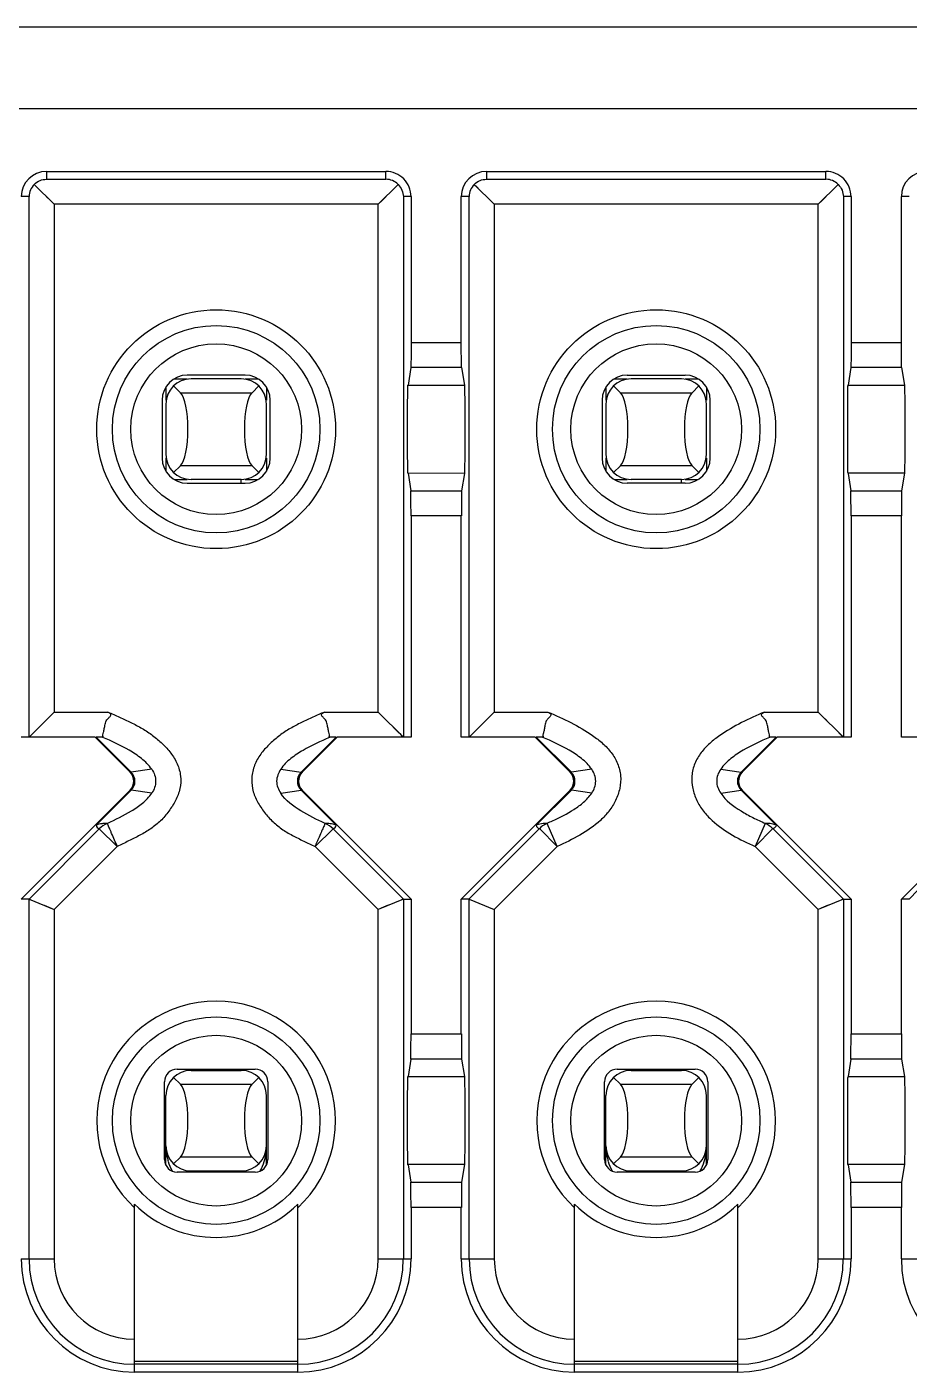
# Model space of a CAD drawing. Header units: millimetres. Extents: x 2890 to 3977, y 86 to 903.
# Drawn here: x 3040.2 to 3047.21, y 720.89 to 731.59 of the extents above; entities that cross this region are included whole.
import ezdxf

# ---------------------------------------------------------------- set-up
doc = ezdxf.new("R2010")
doc.units = ezdxf.units.MM
doc.layers.add('00_COMPONENTS', color=7, linetype='Continuous')

msp = doc.modelspace()

# ---------------------------------------------------------------- linework, layer by layer
at = {"color": 7, "linetype": 'Continuous'}
for p, q in [((3015.252, 730.936), (3057.652, 730.936)), ((3040.352, 730.436), (3040.352, 730.374)), ((3040.352, 730.436), (3043.052, 730.436)), ((3043.052, 730.374), (3043.052, 730.436)), ((3043.852, 730.436), (3043.852, 730.374)), ((3043.852, 730.436), (3046.552, 730.436)), ((3046.552, 730.374), (3046.552, 730.436)), ((3040.255, 730.333), (3040.414, 730.175)), ((3040.352, 730.374), (3043.052, 730.374)), ((3043.149, 730.333), (3042.991, 730.175)), ((3043.755, 730.333), (3043.914, 730.175)), ((3043.852, 730.374), (3046.552, 730.374)), ((3046.649, 730.333), (3046.491, 730.175)), ((3040.214, 730.236), (3040.152, 730.236)), ((3040.214, 725.936), (3040.214, 730.236)), ((3040.414, 730.175), (3040.414, 726.136)), ((3042.991, 730.175), (3040.414, 730.175)), ((3042.991, 726.136), (3042.991, 730.175)), ((3043.191, 730.236), (3043.191, 725.936)), ((3043.252, 730.236), (3043.191, 730.236)), ((3043.252, 730.236), (3043.252, 729.076)), ((3043.652, 729.076), (3043.652, 730.236)), ((3043.714, 730.236), (3043.652, 730.236)), ((3043.714, 725.936), (3043.714, 730.236)), ((3043.914, 730.175), (3043.914, 726.136)), ((3046.491, 730.175), (3043.914, 730.175)), ((3046.491, 726.136), (3046.491, 730.175)), ((3046.691, 730.236), (3046.691, 725.936)), ((3046.752, 730.236), (3046.691, 730.236)), ((3046.752, 730.236), (3046.752, 729.076)), ((3047.152, 729.076), (3047.152, 730.236)), ((3047.214, 730.236), (3047.152, 730.236)), ((3043.252, 729.076), (3043.652, 729.076)), ((3046.752, 729.076), (3047.152, 729.076)), ((3041.367, 728.786), (3041.472, 728.786)), ((3041.932, 728.816), (3041.472, 728.816)), ((3041.902, 728.786), (3041.502, 728.786)), ((3041.932, 728.786), (3042.037, 728.786)), ((3043.25, 728.876), (3043.228, 728.737)), ((3043.654, 728.876), (3043.25, 728.876)), ((3043.654, 728.876), (3043.676, 728.736)), ((3044.867, 728.786), (3044.972, 728.786)), ((3044.972, 728.816), (3045.432, 728.816)), ((3045.402, 728.786), (3045.002, 728.786)), ((3045.432, 728.786), (3045.537, 728.786)), ((3046.75, 728.876), (3046.728, 728.736)), ((3047.154, 728.876), (3046.75, 728.876)), ((3047.154, 728.876), (3047.176, 728.737)), ((3041.302, 728.721), (3041.302, 728.616)), ((3041.417, 728.676), (3041.363, 728.73)), ((3041.417, 728.676), (3041.987, 728.676)), ((3042.041, 728.73), (3041.987, 728.676)), ((3042.102, 728.721), (3042.102, 728.616)), ((3043.228, 728.737), (3043.676, 728.736)), ((3044.802, 728.721), (3044.802, 728.616)), ((3044.917, 728.676), (3044.863, 728.73)), ((3044.917, 728.676), (3045.487, 728.676)), ((3045.541, 728.73), (3045.487, 728.676)), ((3045.602, 728.721), (3045.602, 728.616)), ((3046.728, 728.737), (3047.176, 728.737)), ((3041.272, 728.616), (3041.272, 728.156)), ((3041.302, 728.586), (3041.302, 728.186)), ((3042.102, 728.186), (3042.102, 728.586)), ((3042.132, 728.156), (3042.132, 728.616)), ((3044.772, 728.616), (3044.772, 728.156)), ((3044.802, 728.586), (3044.802, 728.186)), ((3045.602, 728.186), (3045.602, 728.586)), ((3045.632, 728.156), (3045.632, 728.616)), ((3041.302, 728.156), (3041.302, 728.051)), ((3042.102, 728.156), (3042.102, 728.051)), ((3044.802, 728.156), (3044.802, 728.051)), ((3045.602, 728.156), (3045.602, 728.051)), ((3041.363, 728.042), (3041.417, 728.096)), ((3041.987, 728.096), (3041.417, 728.096)), ((3041.987, 728.096), (3042.041, 728.042)), ((3043.228, 728.036), (3043.25, 727.896)), ((3043.676, 728.035), (3043.228, 728.036)), ((3043.676, 728.035), (3043.654, 727.896)), ((3044.863, 728.042), (3044.917, 728.096)), ((3045.487, 728.096), (3044.917, 728.096)), ((3045.487, 728.096), (3045.541, 728.042)), ((3047.176, 728.036), (3046.728, 728.036)), ((3046.728, 728.035), (3046.75, 727.896)), ((3047.176, 728.036), (3047.154, 727.896)), ((3041.367, 727.986), (3041.472, 727.986)), ((3041.472, 727.956), (3041.932, 727.956)), ((3041.902, 727.986), (3041.502, 727.986)), ((3041.902, 727.956), (3041.902, 727.982)), ((3041.932, 727.986), (3042.037, 727.986)), ((3044.867, 727.986), (3044.972, 727.986)), ((3045.432, 727.956), (3044.972, 727.956)), ((3045.402, 727.986), (3045.002, 727.986)), ((3045.402, 727.956), (3045.402, 727.982)), ((3045.432, 727.986), (3045.537, 727.986)), ((3043.25, 727.896), (3043.654, 727.896)), ((3046.75, 727.896), (3047.154, 727.896)), ((3043.252, 727.696), (3043.252, 725.936)), ((3043.652, 727.696), (3043.252, 727.696)), ((3043.652, 725.936), (3043.652, 727.696)), ((3046.752, 727.696), (3046.752, 725.936)), ((3047.152, 727.696), (3046.752, 727.696)), ((3047.152, 725.936), (3047.152, 727.696)), ((3040.214, 725.936), (3040.414, 726.136)), ((3040.414, 726.136), (3040.841, 726.136)), ((3042.563, 726.136), (3042.991, 726.136)), ((3043.191, 725.936), (3042.991, 726.136)), ((3043.714, 725.936), (3043.914, 726.136)), ((3043.914, 726.136), (3044.341, 726.136)), ((3046.063, 726.136), (3046.491, 726.136)), ((3046.491, 726.136), (3046.691, 725.936)), ((3040.739, 725.936), (3040.152, 725.936)), ((3040.214, 725.936), (3040.216, 725.938)), ((3040.739, 725.936), (3041.018, 725.657)), ((3041.027, 725.657), (3040.747, 725.936)), ((3040.8, 725.936), (3040.747, 725.936)), ((3042.377, 725.657), (3042.657, 725.936)), ((3042.386, 725.657), (3042.665, 725.936)), ((3042.657, 725.936), (3042.604, 725.936)), ((3043.252, 725.936), (3042.665, 725.936)), ((3043.191, 725.936), (3043.188, 725.938)), ((3044.239, 725.936), (3043.652, 725.936)), ((3043.714, 725.936), (3043.716, 725.938)), ((3044.239, 725.936), (3044.518, 725.657)), ((3044.527, 725.657), (3044.247, 725.936)), ((3044.3, 725.936), (3044.247, 725.936)), ((3045.877, 725.657), (3046.157, 725.936)), ((3045.886, 725.657), (3046.165, 725.936)), ((3046.157, 725.936), (3046.104, 725.936)), ((3046.752, 725.936), (3046.165, 725.936)), ((3047.739, 725.936), (3047.152, 725.936)), ((3041.189, 725.681), (3041.027, 725.657)), ((3042.215, 725.681), (3042.377, 725.657)), ((3044.689, 725.681), (3044.527, 725.657)), ((3045.715, 725.681), (3045.877, 725.657)), ((3042.377, 725.657), (3042.386, 725.657)), ((3044.518, 725.657), (3044.527, 725.657)), ((3045.877, 725.657), (3045.886, 725.657)), ((3041.018, 725.515), (3040.152, 724.649)), ((3040.747, 725.236), (3041.027, 725.515)), ((3041.189, 725.491), (3041.027, 725.515)), ((3042.215, 725.491), (3042.377, 725.515)), ((3042.657, 725.236), (3042.377, 725.515)), ((3042.386, 725.515), (3042.377, 725.515)), ((3043.252, 724.649), (3042.386, 725.515)), ((3044.518, 725.515), (3043.652, 724.649)), ((3044.247, 725.236), (3044.527, 725.515)), ((3044.527, 725.515), (3044.518, 725.515)), ((3044.689, 725.491), (3044.527, 725.515)), ((3045.715, 725.491), (3045.877, 725.515)), ((3046.157, 725.236), (3045.877, 725.515)), ((3045.886, 725.515), (3045.877, 725.515)), ((3046.752, 724.649), (3045.886, 725.515)), ((3048.018, 725.515), (3047.152, 724.649)), ((3042.599, 725.249), (3042.568, 725.251)), ((3044.334, 725.251), (3044.327, 725.247)), ((3044.415, 725.067), (3044.334, 725.251)), ((3046.07, 725.251), (3045.99, 725.067)), ((3046.097, 725.25), (3046.07, 725.25)), ((3040.772, 725.208), (3040.214, 724.649)), ((3040.761, 725.241), (3040.747, 725.236)), ((3040.76, 725.24), (3040.747, 725.236)), ((3040.914, 725.066), (3040.772, 725.208)), ((3042.632, 725.208), (3042.49, 725.066)), ((3043.191, 724.649), (3042.632, 725.208)), ((3043.713, 724.649), (3044.273, 725.209)), ((3044.262, 725.241), (3044.247, 725.236)), ((3044.262, 725.241), (3044.262, 725.241)), ((3044.415, 725.067), (3044.273, 725.209)), ((3046.131, 725.209), (3045.99, 725.067)), ((3046.691, 724.649), (3046.131, 725.209)), ((3040.414, 724.566), (3040.915, 725.067)), ((3042.489, 725.067), (3042.991, 724.566)), ((3043.914, 724.566), (3044.415, 725.067)), ((3045.99, 725.067), (3046.491, 724.566)), ((3047.214, 724.649), (3047.283, 724.719)), ((3040.214, 724.649), (3040.152, 724.649)), ((3040.214, 721.786), (3040.214, 724.649)), ((3040.214, 724.649), (3040.414, 724.566)), ((3043.191, 724.649), (3042.991, 724.566)), ((3043.191, 724.649), (3043.191, 721.786)), ((3043.191, 724.649), (3043.252, 724.649)), ((3043.252, 724.649), (3043.252, 723.576)), ((3043.652, 723.576), (3043.652, 724.649)), ((3043.713, 724.649), (3043.652, 724.649)), ((3043.714, 721.786), (3043.714, 724.649)), ((3043.714, 724.649), (3043.914, 724.566)), ((3046.691, 724.649), (3046.491, 724.566)), ((3046.691, 724.649), (3046.691, 721.786)), ((3046.691, 724.649), (3046.752, 724.649)), ((3046.752, 724.649), (3046.752, 723.576)), ((3047.152, 723.576), (3047.152, 724.649)), ((3047.214, 724.649), (3047.152, 724.649)), ((3040.414, 724.566), (3040.414, 721.786)), ((3042.991, 721.786), (3042.991, 724.566)), ((3043.914, 724.566), (3043.914, 721.786)), ((3046.491, 721.786), (3046.491, 724.566)), ((3043.252, 723.576), (3043.652, 723.576)), ((3046.752, 723.576), (3047.152, 723.576)), ((3043.25, 723.376), (3043.228, 723.236)), ((3043.654, 723.376), (3043.25, 723.376)), ((3043.654, 723.376), (3043.676, 723.237)), ((3046.75, 723.376), (3046.728, 723.236)), ((3047.154, 723.376), (3046.75, 723.376)), ((3047.154, 723.376), (3047.176, 723.237)), ((3041.417, 723.176), (3041.363, 723.23)), ((3041.392, 723.296), (3042.012, 723.296)), ((3041.502, 723.286), (3041.902, 723.286)), ((3042.041, 723.23), (3041.987, 723.176)), ((3043.228, 723.237), (3043.676, 723.237)), ((3044.917, 723.176), (3044.863, 723.23)), ((3044.892, 723.296), (3045.512, 723.296)), ((3045.002, 723.286), (3045.402, 723.286)), ((3045.541, 723.23), (3045.487, 723.176)), ((3046.728, 723.237), (3047.176, 723.237)), ((3041.292, 722.576), (3041.292, 723.196)), ((3041.417, 723.176), (3041.987, 723.176)), ((3042.112, 723.196), (3042.112, 722.576)), ((3044.792, 722.576), (3044.792, 723.196)), ((3044.917, 723.176), (3045.487, 723.176)), ((3045.612, 723.196), (3045.612, 722.576)), ((3041.302, 722.533), (3041.302, 723.086)), ((3042.102, 722.533), (3042.102, 723.086)), ((3044.802, 722.533), (3044.802, 723.086)), ((3045.602, 722.533), (3045.602, 723.086)), ((3041.363, 722.542), (3041.417, 722.596)), ((3041.987, 722.596), (3041.417, 722.596)), ((3041.987, 722.596), (3042.041, 722.542)), ((3044.863, 722.542), (3044.917, 722.596)), ((3045.487, 722.596), (3044.917, 722.596)), ((3045.487, 722.596), (3045.541, 722.542)), ((3042.012, 722.476), (3041.392, 722.476)), ((3041.502, 722.486), (3041.502, 722.476)), ((3041.502, 722.486), (3041.902, 722.486)), ((3041.902, 722.476), (3041.902, 722.486)), ((3043.676, 722.536), (3043.228, 722.536)), ((3043.228, 722.535), (3043.25, 722.396)), ((3043.676, 722.536), (3043.654, 722.396)), ((3045.512, 722.476), (3044.892, 722.476)), ((3045.002, 722.486), (3045.002, 722.476)), ((3045.002, 722.486), (3045.402, 722.486)), ((3045.402, 722.476), (3045.402, 722.486)), ((3047.176, 722.536), (3046.728, 722.536)), ((3046.728, 722.535), (3046.75, 722.396)), ((3047.176, 722.536), (3047.154, 722.396)), ((3043.25, 722.396), (3043.654, 722.396)), ((3046.75, 722.396), (3047.154, 722.396)), ((3041.052, 720.886), (3041.052, 722.223)), ((3042.352, 720.886), (3042.352, 722.223)), ((3043.252, 722.196), (3043.252, 721.786)), ((3043.652, 722.196), (3043.252, 722.196)), ((3043.652, 721.786), (3043.652, 722.196)), ((3044.552, 720.886), (3044.552, 722.223)), ((3045.852, 720.886), (3045.852, 722.223)), ((3046.752, 722.196), (3046.752, 721.786)), ((3047.152, 722.196), (3046.752, 722.196)), ((3047.152, 721.786), (3047.152, 722.196)), ((3040.152, 721.786), (3040.414, 721.786)), ((3042.991, 721.786), (3043.252, 721.786)), ((3043.652, 721.786), (3043.914, 721.786)), ((3046.491, 721.786), (3046.752, 721.786)), ((3047.152, 721.786), (3047.414, 721.786)), ((3041.052, 720.974), (3042.352, 720.974)), ((3044.552, 720.974), (3045.852, 720.974)), ((3042.352, 720.948), (3041.052, 720.948)), ((3042.352, 720.886), (3041.052, 720.886)), ((3045.852, 720.948), (3044.552, 720.948)), ((3045.852, 720.886), (3044.552, 720.886))]:
    msp.add_line(p, q, dxfattribs=at)
for points in [[(3040.255, 730.333), (3040.274, 730.314), (3040.297, 730.291)], [(3043.149, 730.333), (3043.13, 730.314), (3043.107, 730.291)], [(3043.755, 730.333), (3043.774, 730.314), (3043.797, 730.291)], [(3046.649, 730.333), (3046.63, 730.314), (3046.607, 730.291)], [(3040.351, 730.237), (3040.382, 730.207), (3040.414, 730.175)], [(3043.053, 730.237), (3043.023, 730.206), (3042.991, 730.175)], [(3043.851, 730.237), (3043.882, 730.207), (3043.914, 730.175)], [(3046.553, 730.237), (3046.523, 730.206), (3046.491, 730.175)], [(3040.346, 726.069), (3040.378, 726.101), (3040.414, 726.136)], [(3043.058, 726.069), (3043.026, 726.1), (3042.991, 726.136)], [(3043.846, 726.069), (3043.878, 726.101), (3043.914, 726.136)], [(3046.491, 726.136), (3046.526, 726.101), (3046.558, 726.069)], [(3043.188, 725.938), (3043.17, 725.957), (3043.153, 725.973), (3043.134, 725.993), (3043.111, 726.015)], [(3040.216, 725.938), (3040.235, 725.957), (3040.251, 725.973)], [(3043.716, 725.938), (3043.735, 725.957), (3043.751, 725.973)], [(3046.654, 725.972), (3046.67, 725.956), (3046.682, 725.945), (3046.689, 725.938), (3046.691, 725.936)], [(3042.599, 725.249), (3042.584, 725.25), (3042.568, 725.251)], [(3046.097, 725.25), (3046.083, 725.25), (3046.07, 725.25)], [(3040.214, 724.649), (3040.218, 724.648), (3040.229, 724.643)], [(3043.191, 724.649), (3043.186, 724.648), (3043.175, 724.643)], [(3046.691, 724.649), (3046.686, 724.648), (3046.675, 724.643)], [(3040.334, 724.599), (3040.372, 724.584), (3040.414, 724.566)], [(3043.07, 724.599), (3043.032, 724.583), (3042.991, 724.566)], [(3046.57, 724.599), (3046.532, 724.583), (3046.491, 724.566)]]:
    msp.add_lwpolyline(points, dxfattribs=at)
for centre, radius in [((3041.702, 728.386), 0.95), ((3045.202, 728.386), 0.95), ((3041.702, 728.386), 0.825), ((3045.202, 728.386), 0.825), ((3041.702, 728.386), 0.679), ((3045.202, 728.386), 0.679), ((3041.702, 722.886), 0.825), ((3045.202, 722.886), 0.825), ((3041.702, 722.886), 0.679), ((3045.202, 722.886), 0.679)]:
    msp.add_circle(centre, radius, dxfattribs=at)
for centre, radius, start, end in [((3040.352, 730.236), 0.2, 90.0009, 180.0009), ((3043.052, 730.236), 0.2, 0.0009, 90.0009), ((3043.852, 730.236), 0.2, 90.0009, 180.0009), ((3046.552, 730.236), 0.2, 0.0009, 90.0009), ((3047.352, 730.236), 0.2, 90.0009, 180.0009), ((3040.352, 730.235), 0.138, 134.5333, 179.4175), ((3043.051, 730.236), 0.138, 44.5332, 89.4173), ((3043.852, 730.235), 0.138, 134.5333, 179.4175), ((3046.551, 730.236), 0.138, 44.5332, 89.4173), ((3041.472, 728.616), 0.2, 90, 180), ((3041.502, 728.586), 0.2, 90, 180), ((3041.902, 728.586), 0.2, 0, 90), ((3041.932, 728.616), 0.2, 0, 90), ((3044.972, 728.616), 0.2, 90, 180), ((3045.002, 728.586), 0.2, 90, 180), ((3045.402, 728.586), 0.2, 0, 90), ((3045.432, 728.616), 0.2, 0, 90), ((3041.472, 728.156), 0.2, 180, 270), ((3041.502, 728.186), 0.2, 180, 270), ((3041.902, 728.186), 0.2, 270, 0), ((3041.932, 728.156), 0.2, 270, 0), ((3044.972, 728.156), 0.2, 180, 270), ((3045.002, 728.186), 0.2, 180, 270), ((3045.402, 728.186), 0.2, 270, 0), ((3045.432, 728.156), 0.2, 270, 0), ((3040.956, 725.586), 0.0999, 314.9667, 45.0333), ((3042.448, 725.586), 0.1, 135.0019, 224.9985), ((3042.457, 725.586), 0.1, 179.997, 225.0046), ((3044.456, 725.586), 0.0999, 314.9664, 45.0333), ((3045.948, 725.586), 0.1, 135.0019, 224.9985), ((3045.957, 725.586), 0.1, 179.997, 225.0046), ((3044.414, 725.069), 0.198, 115.9121, 135.2504), ((3042.836, 728.625), 3.691, 293.9505, 294.6989), ((3045.98, 725.051), 0.218, 46.2906, 65.7645), ((3047.693, 722.838), 5.662, 156.1188, 156.2373), ((3041.702, 722.886), 0.95, 313.1736, 226.8265), ((3045.202, 722.886), 0.95, 313.1736, 226.8264), ((3041.392, 723.196), 0.1, 90, 180), ((3041.502, 723.086), 0.2, 90, 180), ((3041.902, 723.086), 0.2, 0, 90), ((3042.012, 723.196), 0.1, 0, 90), ((3044.892, 723.196), 0.1, 90, 180), ((3045.002, 723.086), 0.2, 90, 180), ((3045.402, 723.086), 0.2, 0, 90), ((3045.512, 723.196), 0.1, 0, 90), ((3041.502, 722.686), 0.2, 180, 270), ((3041.902, 722.686), 0.2, 270, 0), ((3045.002, 722.686), 0.2, 180, 270), ((3045.402, 722.686), 0.2, 270, 0), ((3041.392, 722.576), 0.1, 180, 270), ((3041.738, 722.686), 0.436, 183.0447, 186.6288), ((3041.751, 722.688), 0.449, 186.6439, 192.0251), ((3041.746, 722.687), 0.443, 191.9848, 196.2987), ((3042.012, 722.576), 0.1, 270, 0), ((3041.659, 722.686), 0.443, 343.6801, 348.0096), ((3041.654, 722.688), 0.449, 347.9689, 353.3565), ((3041.666, 722.686), 0.436, 353.3714, 356.956), ((3044.892, 722.576), 0.1, 180, 270), ((3045.238, 722.686), 0.436, 183.0447, 186.6288), ((3045.251, 722.688), 0.449, 186.6439, 192.0251), ((3045.246, 722.687), 0.443, 191.9848, 196.2987), ((3045.512, 722.576), 0.1, 270, 0), ((3045.159, 722.686), 0.443, 343.6801, 348.0096), ((3045.154, 722.688), 0.449, 347.9689, 353.3565), ((3045.166, 722.686), 0.436, 353.3714, 356.956), ((3041.702, 722.886), 0.929, 225.573, 314.427), ((3045.202, 722.886), 0.929, 225.573, 314.427), ((3041.052, 721.786), 0.9, 180, 270), ((3041.052, 721.786), 0.838, 180, 270), ((3041.052, 721.786), 0.638, 180, 270), ((3042.352, 721.786), 0.9, 270, 0), ((3042.352, 721.786), 0.838, 270, 0), ((3042.352, 721.786), 0.638, 270, 0), ((3044.552, 721.786), 0.9, 180, 270), ((3044.552, 721.786), 0.838, 180, 270), ((3044.552, 721.786), 0.638, 180, 270), ((3045.852, 721.786), 0.9, 270, 0), ((3045.852, 721.786), 0.838, 270, 0), ((3045.852, 721.786), 0.638, 270, 0), ((3048.052, 721.786), 0.9, 180, 270)]:
    msp.add_arc(centre, radius, start, end, dxfattribs=at)
for centre, major_axis, ratio, start_param, end_param in [((3041.397, 728.386), (0, 0.3), 0.267949, -2.879793, -0.261799), ((3042.007, 728.386), (0, 0.3), 0.267949, 0.261799, 2.879793), ((3044.897, 728.386), (0, 0.3), 0.267949, -2.879793, -0.261799), ((3045.507, 728.386), (0, 0.3), 0.267949, 0.261799, 2.879793), ((3043.25, 727.696), (0, 0.2), 0.008727, -1.570796, -0.053343), ((3043.654, 727.696), (0, 0.2), 0.008727, 0.053343, 1.570796), ((3046.75, 727.696), (0, 0.2), 0.008727, -1.570796, -0.053344), ((3047.154, 727.696), (0, 0.2), 0.008727, 0.053344, 1.570796), ((3040.947, 725.586), (-0.1, 0), 0.999962, 8.639416, 10.210139), ((3042.457, 725.586), (0.1, 0), 0.999962, 2.356231, 3.141593), ((3044.447, 725.586), (-0.1, 0), 0.999962, 8.63938, 10.210139), ((3045.957, 725.586), (0.1, 0), 0.999962, 2.356231, 3.141593), ((3043.25, 723.576), (0, 0.2), 0.008727, -3.08825, -1.570796), ((3043.654, 723.576), (0, 0.2), 0.008727, -4.712389, -3.194935), ((3046.75, 723.576), (0, 0.2), 0.008727, -3.08825, -1.570796), ((3047.154, 723.576), (0, 0.2), 0.008727, -4.712389, -3.194935), ((3041.397, 722.886), (0, 0.3), 0.267949, 3.403392, 6.021386), ((3042.007, 722.886), (0, 0.3), 0.267949, 0.261799, 2.879793), ((3044.897, 722.886), (0, 0.3), 0.267949, 3.403392, 6.021386), ((3045.507, 722.886), (0, 0.3), 0.267949, 0.261799, 2.879793), ((3043.25, 722.196), (0, 0.2), 0.008727, -1.570796, -0.053344), ((3043.654, 722.196), (0, 0.2), 0.008727, 0.053344, 1.570796), ((3046.75, 722.196), (0, 0.2), 0.008727, -1.570796, -0.053344), ((3047.154, 722.196), (0, 0.2), 0.008727, 0.053344, 1.570796)]:
    msp.add_ellipse(centre, major_axis=major_axis, ratio=ratio, start_param=start_param, end_param=end_param, dxfattribs=at)
for points, knots in [([(3040.255, 730.333), (3040.268, 730.346), (3040.299, 730.367), (3040.335, 730.374), (3040.352, 730.374)], [0, 0, 0, 0, 0.51628, 1, 1, 1, 1]), ([(3043.149, 730.333), (3043.162, 730.32), (3043.183, 730.29), (3043.19, 730.253), (3043.191, 730.236)], [0, 0, 0, 0, 0.51628, 1, 1, 1, 1]), ([(3043.755, 730.333), (3043.768, 730.346), (3043.799, 730.367), (3043.835, 730.374), (3043.852, 730.374)], [0, 0, 0, 0, 0.51628, 1, 1, 1, 1]), ([(3046.649, 730.333), (3046.662, 730.32), (3046.683, 730.29), (3046.69, 730.253), (3046.691, 730.236)], [0, 0, 0, 0, 0.51628, 1, 1, 1, 1]), ([(3043.252, 729.076), (3043.252, 729.051), (3043.252, 729.005), (3043.252, 728.945), (3043.251, 728.903), (3043.251, 728.882), (3043.25, 728.876)], [0, 0, 0, 0, 0.370849, 0.688911, 0.909048, 1, 1, 1, 1]), ([(3043.654, 728.876), (3043.653, 728.882), (3043.654, 728.903), (3043.652, 728.945), (3043.652, 729.005), (3043.652, 729.051), (3043.652, 729.076)], [0, 0, 0, 0, 0.090952, 0.311089, 0.629151, 1, 1, 1, 1]), ([(3046.752, 729.076), (3046.752, 729.051), (3046.752, 729.005), (3046.752, 728.945), (3046.751, 728.903), (3046.751, 728.882), (3046.75, 728.876)], [0, 0, 0, 0, 0.370849, 0.688911, 0.909048, 1, 1, 1, 1]), ([(3047.154, 728.876), (3047.153, 728.882), (3047.154, 728.903), (3047.152, 728.945), (3047.152, 729.005), (3047.152, 729.051), (3047.152, 729.076)], [0, 0, 0, 0, 0.090952, 0.311089, 0.629151, 1, 1, 1, 1]), ([(3043.225, 728.387), (3043.225, 728.409), (3043.225, 728.454), (3043.225, 728.518), (3043.225, 728.578), (3043.225, 728.63), (3043.226, 728.669), (3043.226, 728.694), (3043.226, 728.709), (3043.227, 728.72), (3043.227, 728.729), (3043.228, 728.733), (3043.227, 728.737), (3043.228, 728.737)], [0, 0, 0, 0, 0.194261, 0.381494, 0.553953, 0.705283, 0.829858, 0.880531, 0.922799, 0.956203, 0.980346, 0.995002, 1, 1, 1, 1]), ([(3043.676, 728.737), (3043.677, 728.736), (3043.676, 728.733), (3043.677, 728.729), (3043.677, 728.72), (3043.678, 728.709), (3043.678, 728.694), (3043.678, 728.669), (3043.679, 728.63), (3043.679, 728.578), (3043.679, 728.518), (3043.679, 728.453), (3043.68, 728.385), (3043.679, 728.318), (3043.679, 728.253), (3043.679, 728.193), (3043.679, 728.141), (3043.678, 728.103), (3043.678, 728.078), (3043.678, 728.063), (3043.677, 728.052), (3043.677, 728.043), (3043.676, 728.039), (3043.677, 728.035), (3043.676, 728.036)], [0, 0, 0, 0, 0.002567, 0.009794, 0.021701, 0.038286, 0.059428, 0.084851, 0.147403, 0.223413, 0.310007, 0.40389, 0.501455, 0.59894, 0.692593, 0.778848, 0.854367, 0.916162, 0.941183, 0.962025, 0.9785, 0.990429, 0.997646, 1, 1, 1, 1]), ([(3046.725, 728.386), (3046.725, 728.408), (3046.725, 728.453), (3046.725, 728.518), (3046.725, 728.578), (3046.725, 728.631), (3046.726, 728.669), (3046.726, 728.694), (3046.726, 728.709), (3046.727, 728.72), (3046.727, 728.729), (3046.728, 728.733), (3046.727, 728.737), (3046.728, 728.736)], [0, 0, 0, 0, 0.195185, 0.383184, 0.55616, 0.707684, 0.831817, 0.881994, 0.923745, 0.956769, 0.980737, 0.995265, 1, 1, 1, 1]), ([(3047.176, 728.736), (3047.177, 728.737), (3047.176, 728.733), (3047.177, 728.729), (3047.177, 728.72), (3047.178, 728.709), (3047.178, 728.694), (3047.178, 728.669), (3047.179, 728.631), (3047.179, 728.579), (3047.179, 728.519), (3047.179, 728.454), (3047.18, 728.387), (3047.179, 728.319), (3047.179, 728.254), (3047.179, 728.195), (3047.179, 728.142), (3047.178, 728.104), (3047.178, 728.078), (3047.178, 728.063), (3047.177, 728.052), (3047.177, 728.043), (3047.176, 728.039), (3047.177, 728.036), (3047.176, 728.035)], [0, 0, 0, 0, 0.00237, 0.0096, 0.02154, 0.038023, 0.058872, 0.083897, 0.145692, 0.221195, 0.307428, 0.401059, 0.498529, 0.596082, 0.689959, 0.776549, 0.852559, 0.915111, 0.940536, 0.961682, 0.978276, 0.990189, 0.997423, 1, 1, 1, 1]), ([(3043.228, 728.036), (3043.227, 728.036), (3043.228, 728.039), (3043.227, 728.043), (3043.227, 728.052), (3043.226, 728.063), (3043.226, 728.078), (3043.226, 728.103), (3043.225, 728.141), (3043.225, 728.194), (3043.225, 728.254), (3043.225, 728.319), (3043.225, 728.364), (3043.225, 728.387)], [0, 0, 0, 0, 0.00483, 0.019041, 0.042577, 0.075327, 0.116994, 0.167184, 0.291358, 0.442964, 0.61616, 0.804471, 1, 1, 1, 1]), ([(3046.728, 728.035), (3046.727, 728.035), (3046.728, 728.039), (3046.727, 728.043), (3046.727, 728.052), (3046.726, 728.063), (3046.726, 728.078), (3046.726, 728.104), (3046.725, 728.142), (3046.725, 728.194), (3046.725, 728.254), (3046.725, 728.318), (3046.725, 728.363), (3046.725, 728.386)], [0, 0, 0, 0, 0.005025, 0.019703, 0.043863, 0.077278, 0.119553, 0.170231, 0.294805, 0.446123, 0.618562, 0.805769, 1, 1, 1, 1]), ([(3040.8, 725.936), (3040.801, 725.936), (3040.802, 725.936), (3040.802, 725.937), (3040.802, 725.939), (3040.802, 725.942), (3040.801, 725.947), (3040.801, 725.959), (3040.807, 725.978), (3040.813, 726.006), (3040.817, 726.034), (3040.823, 726.058), (3040.833, 726.076), (3040.845, 726.088), (3040.855, 726.098), (3040.863, 726.106), (3040.866, 726.117), (3040.859, 726.126), (3040.85, 726.131), (3040.844, 726.135), (3040.841, 726.136)], [0, 0, 0, 0, 0.007668, 0.011766, 0.01805, 0.026791, 0.051522, 0.085573, 0.181657, 0.309255, 0.461639, 0.545531, 0.633624, 0.724493, 0.770387, 0.816342, 0.861574, 0.907254, 0.95359, 1, 1, 1, 1]), ([(3040.841, 726.136), (3040.872, 726.123), (3040.933, 726.096), (3041.024, 726.054), (3041.114, 726.007), (3041.198, 725.952), (3041.275, 725.887), (3041.343, 725.812), (3041.396, 725.726), (3041.424, 725.628), (3041.418, 725.526), (3041.382, 725.431), (3041.327, 725.346), (3041.262, 725.269), (3041.183, 725.206), (3041.096, 725.155), (3041.006, 725.111), (3040.945, 725.081), (3040.915, 725.067)], [0, 0, 0, 0, 0.062539, 0.125084, 0.187631, 0.250165, 0.312702, 0.37522, 0.437687, 0.500061, 0.562413, 0.624842, 0.687355, 0.749871, 0.812387, 0.874918, 0.937462, 1, 1, 1, 1]), ([(3042.563, 726.136), (3042.533, 726.123), (3042.471, 726.096), (3042.38, 726.053), (3042.291, 726.007), (3042.206, 725.952), (3042.13, 725.886), (3042.061, 725.813), (3042.008, 725.726), (3041.981, 725.628), (3041.986, 725.526), (3042.022, 725.431), (3042.077, 725.346), (3042.143, 725.27), (3042.221, 725.205), (3042.308, 725.154), (3042.398, 725.11), (3042.459, 725.081), (3042.489, 725.067)], [0, 0, 0, 0, 0.062539, 0.12508, 0.187633, 0.250154, 0.312686, 0.375206, 0.437641, 0.500035, 0.5624, 0.624835, 0.687333, 0.749861, 0.812378, 0.874922, 0.937461, 1, 1, 1, 1]), ([(3042.604, 725.936), (3042.603, 725.936), (3042.602, 725.936), (3042.602, 725.937), (3042.602, 725.939), (3042.602, 725.942), (3042.603, 725.947), (3042.603, 725.959), (3042.597, 725.978), (3042.591, 726.006), (3042.587, 726.034), (3042.581, 726.058), (3042.571, 726.076), (3042.559, 726.088), (3042.549, 726.098), (3042.542, 726.106), (3042.538, 726.117), (3042.545, 726.126), (3042.554, 726.131), (3042.56, 726.135), (3042.563, 726.136)], [0, 0, 0, 0, 0.007577, 0.011648, 0.01796, 0.026718, 0.051475, 0.085551, 0.181678, 0.309296, 0.461685, 0.545578, 0.633666, 0.724531, 0.770423, 0.81638, 0.861608, 0.907259, 0.95359, 1, 1, 1, 1]), ([(3044.341, 726.136), (3044.344, 726.135), (3044.35, 726.131), (3044.359, 726.126), (3044.367, 726.117), (3044.363, 726.106), (3044.356, 726.098), (3044.346, 726.088), (3044.333, 726.076), (3044.323, 726.058), (3044.317, 726.034), (3044.313, 726.006), (3044.308, 725.981), (3044.303, 725.965), (3044.301, 725.955), (3044.301, 725.947), (3044.302, 725.942), (3044.302, 725.939), (3044.302, 725.937), (3044.302, 725.936), (3044.301, 725.936), (3044.3, 725.936)], [0, 0, 0, 0, 0.046405, 0.092737, 0.138412, 0.183616, 0.229569, 0.275461, 0.366338, 0.454452, 0.538358, 0.690769, 0.818388, 0.870999, 0.91457, 0.948611, 0.973345, 0.982052, 0.988296, 0.992389, 1, 1, 1, 1]), ([(3044.341, 726.136), (3044.402, 726.11), (3044.525, 726.055), (3044.671, 725.971), (3044.777, 725.889), (3044.848, 725.816), (3044.899, 725.729), (3044.924, 725.629), (3044.916, 725.528), (3044.883, 725.432), (3044.829, 725.346), (3044.737, 725.248), (3044.597, 725.153), (3044.476, 725.095), (3044.415, 725.067)], [0, 0, 0, 0, 0.125099, 0.250133, 0.312679, 0.375198, 0.43765, 0.50004, 0.562468, 0.624948, 0.68745, 0.749988, 0.874914, 1, 1, 1, 1]), ([(3046.063, 726.136), (3046.002, 726.11), (3045.879, 726.055), (3045.733, 725.971), (3045.627, 725.889), (3045.557, 725.816), (3045.505, 725.729), (3045.48, 725.629), (3045.488, 725.528), (3045.521, 725.432), (3045.575, 725.346), (3045.668, 725.248), (3045.807, 725.153), (3045.928, 725.094), (3045.99, 725.067)], [0, 0, 0, 0, 0.125099, 0.250133, 0.312679, 0.375197, 0.437649, 0.500039, 0.562465, 0.624946, 0.68745, 0.749987, 0.874914, 1, 1, 1, 1]), ([(3046.104, 725.936), (3046.103, 725.936), (3046.102, 725.936), (3046.102, 725.937), (3046.102, 725.939), (3046.102, 725.942), (3046.103, 725.947), (3046.103, 725.959), (3046.097, 725.978), (3046.091, 726.006), (3046.087, 726.034), (3046.081, 726.058), (3046.071, 726.076), (3046.059, 726.088), (3046.049, 726.098), (3046.041, 726.106), (3046.038, 726.117), (3046.045, 726.126), (3046.054, 726.131), (3046.06, 726.135), (3046.063, 726.136)], [0, 0, 0, 0, 0.007718, 0.011868, 0.018173, 0.026943, 0.051696, 0.085775, 0.181846, 0.309426, 0.461767, 0.545634, 0.63371, 0.724544, 0.770419, 0.816366, 0.861634, 0.907303, 0.953614, 1, 1, 1, 1]), ([(3041.189, 725.681), (3041.167, 725.714), (3041.11, 725.769), (3040.979, 725.855), (3040.872, 725.904), (3040.8, 725.935)], [0, 0, 0, 0, 0.249512, 0.499631, 1, 1, 1, 1]), ([(3042.604, 725.935), (3042.533, 725.903), (3042.425, 725.855), (3042.294, 725.769), (3042.236, 725.714), (3042.215, 725.681)], [0, 0, 0, 0, 0.500371, 0.750485, 1, 1, 1, 1]), ([(3044.689, 725.681), (3044.667, 725.714), (3044.61, 725.769), (3044.479, 725.855), (3044.372, 725.904), (3044.3, 725.935)], [0, 0, 0, 0, 0.249578, 0.499682, 1, 1, 1, 1]), ([(3046.104, 725.935), (3046.033, 725.904), (3045.925, 725.855), (3045.794, 725.769), (3045.737, 725.714), (3045.715, 725.681)], [0, 0, 0, 0, 0.500342, 0.750438, 1, 1, 1, 1]), ([(3041.189, 725.681), (3041.199, 725.667), (3041.215, 725.637), (3041.223, 725.586), (3041.215, 725.535), (3041.199, 725.505), (3041.189, 725.491)], [0, 0, 0, 0, 0.250154, 0.500039, 0.750012, 1, 1, 1, 1]), ([(3042.215, 725.681), (3042.206, 725.667), (3042.19, 725.637), (3042.18, 725.586), (3042.189, 725.535), (3042.206, 725.505), (3042.215, 725.491)], [0, 0, 0, 0, 0.250228, 0.500424, 0.749985, 1, 1, 1, 1]), ([(3044.689, 725.491), (3044.699, 725.505), (3044.715, 725.535), (3044.724, 725.586), (3044.715, 725.637), (3044.699, 725.667), (3044.689, 725.681)], [0, 0, 0, 0, 0.250108, 0.499829, 0.749899, 1, 1, 1, 1]), ([(3045.715, 725.681), (3045.705, 725.667), (3045.689, 725.637), (3045.68, 725.586), (3045.689, 725.535), (3045.706, 725.505), (3045.715, 725.491)], [0, 0, 0, 0, 0.250206, 0.500268, 0.749985, 1, 1, 1, 1]), ([(3040.836, 725.251), (3040.901, 725.282), (3040.999, 725.328), (3041.118, 725.409), (3041.169, 725.461), (3041.189, 725.491)], [0, 0, 0, 0, 0.50026, 0.750377, 1, 1, 1, 1]), ([(3042.568, 725.251), (3042.502, 725.28), (3042.375, 725.344), (3042.255, 725.432), (3042.215, 725.491)], [0, 0, 0, 0, 0.50107, 1, 1, 1, 1]), ([(3044.378, 725.271), (3044.436, 725.298), (3044.523, 725.342), (3044.627, 725.417), (3044.671, 725.464), (3044.689, 725.491)], [0, 0, 0, 0, 0.50009, 0.750206, 1, 1, 1, 1]), ([(3045.715, 725.491), (3045.755, 725.431), (3045.846, 725.366), (3045.971, 725.295), (3046.037, 725.265), (3046.07, 725.251)], [0, 0, 0, 0, 0.497994, 0.748999, 1, 1, 1, 1]), ([(3040.836, 725.251), (3040.827, 725.251), (3040.808, 725.249), (3040.783, 725.247), (3040.767, 725.243), (3040.761, 725.241)], [0, 0, 0, 0, 0.371386, 0.73061, 1, 1, 1, 1]), ([(3040.894, 725.117), (3040.886, 725.135), (3040.875, 725.161), (3040.861, 725.193), (3040.853, 725.212), (3040.846, 725.228), (3040.841, 725.239), (3040.838, 725.245), (3040.837, 725.248), (3040.836, 725.25), (3040.836, 725.251), (3040.836, 725.251)], [0, 0, 0, 0, 0.399632, 0.571915, 0.719431, 0.838618, 0.926518, 0.957917, 0.980686, 0.994724, 1, 1, 1, 1]), ([(3042.568, 725.251), (3042.568, 725.251), (3042.568, 725.25), (3042.567, 725.249), (3042.566, 725.246), (3042.564, 725.24), (3042.559, 725.23), (3042.553, 725.216), (3042.545, 725.199), (3042.532, 725.17), (3042.522, 725.146), (3042.516, 725.13)], [0, 0, 0, 0, 0.005225, 0.019199, 0.041799, 0.072864, 0.159743, 0.278116, 0.425033, 0.597292, 1, 1, 1, 1]), ([(3042.657, 725.236), (3042.652, 725.238), (3042.633, 725.245), (3042.613, 725.247), (3042.599, 725.249)], [0, 0, 0, 0, 0.272995, 1, 1, 1, 1]), ([(3044.334, 725.251), (3044.329, 725.251), (3044.305, 725.25), (3044.28, 725.247), (3044.262, 725.241)], [0, 0, 0, 0, 0.227452, 1, 1, 1, 1]), ([(3046.157, 725.236), (3046.152, 725.238), (3046.132, 725.245), (3046.112, 725.249), (3046.097, 725.25)], [0, 0, 0, 0, 0.266163, 1, 1, 1, 1]), ([(3040.747, 725.236), (3040.749, 725.23), (3040.754, 725.217), (3040.766, 725.21), (3040.772, 725.208)], [0, 0, 0, 0, 0.509991, 1, 1, 1, 1]), ([(3042.632, 725.208), (3042.638, 725.21), (3042.65, 725.217), (3042.655, 725.23), (3042.657, 725.236)], [0, 0, 0, 0, 0.490016, 1, 1, 1, 1]), ([(3044.247, 725.236), (3044.249, 725.23), (3044.256, 725.218), (3044.267, 725.211), (3044.273, 725.209)], [0, 0, 0, 0, 0.5033, 1, 1, 1, 1]), ([(3046.157, 725.236), (3046.155, 725.23), (3046.148, 725.218), (3046.137, 725.211), (3046.131, 725.209)], [0, 0, 0, 0, 0.503177, 1, 1, 1, 1]), ([(3042.511, 725.119), (3042.509, 725.115), (3042.501, 725.096), (3042.493, 725.077), (3042.487, 725.063)], [0, 0, 0, 0, 0.245406, 1, 1, 1, 1]), ([(3043.225, 722.886), (3043.225, 722.908), (3043.225, 722.953), (3043.225, 723.018), (3043.225, 723.078), (3043.225, 723.131), (3043.226, 723.169), (3043.226, 723.194), (3043.226, 723.209), (3043.227, 723.22), (3043.227, 723.229), (3043.228, 723.233), (3043.227, 723.237), (3043.228, 723.236)], [0, 0, 0, 0, 0.195185, 0.383184, 0.55616, 0.707684, 0.831817, 0.881994, 0.923745, 0.956769, 0.980737, 0.995265, 1, 1, 1, 1]), ([(3043.676, 723.236), (3043.677, 723.237), (3043.676, 723.233), (3043.677, 723.229), (3043.677, 723.22), (3043.678, 723.209), (3043.678, 723.194), (3043.678, 723.169), (3043.679, 723.131), (3043.679, 723.079), (3043.679, 723.019), (3043.679, 722.954), (3043.68, 722.887), (3043.679, 722.819), (3043.679, 722.754), (3043.679, 722.695), (3043.679, 722.642), (3043.678, 722.604), (3043.678, 722.578), (3043.678, 722.563), (3043.677, 722.552), (3043.677, 722.543), (3043.676, 722.539), (3043.677, 722.536), (3043.676, 722.535)], [0, 0, 0, 0, 0.00237, 0.0096, 0.02154, 0.038023, 0.058872, 0.083897, 0.145692, 0.221195, 0.307428, 0.401059, 0.498529, 0.596082, 0.689959, 0.776549, 0.852559, 0.915111, 0.940536, 0.961682, 0.978276, 0.990189, 0.997423, 1, 1, 1, 1]), ([(3046.725, 722.886), (3046.725, 722.908), (3046.725, 722.953), (3046.725, 723.018), (3046.725, 723.078), (3046.725, 723.13), (3046.726, 723.169), (3046.726, 723.194), (3046.726, 723.209), (3046.727, 723.22), (3046.727, 723.229), (3046.728, 723.233), (3046.727, 723.236), (3046.728, 723.236)], [0, 0, 0, 0, 0.19493, 0.382708, 0.555517, 0.706952, 0.831179, 0.881485, 0.923362, 0.956451, 0.980423, 0.995013, 1, 1, 1, 1]), ([(3047.176, 723.236), (3047.177, 723.237), (3047.176, 723.233), (3047.177, 723.229), (3047.177, 723.22), (3047.178, 723.209), (3047.178, 723.194), (3047.178, 723.169), (3047.179, 723.131), (3047.179, 723.079), (3047.179, 723.019), (3047.179, 722.954), (3047.18, 722.887), (3047.179, 722.819), (3047.179, 722.754), (3047.179, 722.695), (3047.179, 722.642), (3047.178, 722.604), (3047.178, 722.578), (3047.178, 722.563), (3047.177, 722.552), (3047.177, 722.543), (3047.176, 722.539), (3047.177, 722.536), (3047.176, 722.535)], [0, 0, 0, 0, 0.002355, 0.009572, 0.021501, 0.037971, 0.058804, 0.083816, 0.145598, 0.221096, 0.307338, 0.400986, 0.498478, 0.596054, 0.689954, 0.776564, 0.852589, 0.91515, 0.940575, 0.961719, 0.978306, 0.990211, 0.997434, 1, 1, 1, 1]), ([(3043.228, 722.535), (3043.227, 722.535), (3043.228, 722.539), (3043.227, 722.543), (3043.227, 722.552), (3043.226, 722.563), (3043.226, 722.578), (3043.226, 722.604), (3043.225, 722.642), (3043.225, 722.694), (3043.225, 722.754), (3043.225, 722.818), (3043.225, 722.863), (3043.225, 722.886)], [0, 0, 0, 0, 0.005025, 0.019703, 0.043863, 0.077278, 0.119553, 0.170231, 0.294805, 0.446123, 0.618562, 0.805769, 1, 1, 1, 1]), ([(3046.728, 722.535), (3046.727, 722.535), (3046.728, 722.539), (3046.727, 722.543), (3046.727, 722.552), (3046.726, 722.563), (3046.726, 722.578), (3046.726, 722.604), (3046.725, 722.642), (3046.725, 722.694), (3046.725, 722.754), (3046.725, 722.818), (3046.725, 722.863), (3046.725, 722.886)], [0, 0, 0, 0, 0.004999, 0.019656, 0.043802, 0.077208, 0.119479, 0.170155, 0.294737, 0.446071, 0.618531, 0.805756, 1, 1, 1, 1])]:
    msp.add_open_spline(points, degree=3, knots=knots, dxfattribs=at)
for points in [[(3040.836, 725.251), (3040.812, 725.241), (3040.79, 725.226), (3040.772, 725.207)], [(3042.632, 725.207), (3042.614, 725.226), (3042.592, 725.241), (3042.568, 725.251)], [(3040.917, 725.063), (3040.909, 725.081), (3040.902, 725.099), (3040.894, 725.117)], [(3041.32, 722.562), (3041.328, 722.536), (3041.338, 722.51), (3041.352, 722.486)], [(3042.052, 722.486), (3042.066, 722.509), (3042.076, 722.536), (3042.084, 722.562)], [(3044.82, 722.562), (3044.828, 722.536), (3044.838, 722.51), (3044.852, 722.486)], [(3045.552, 722.486), (3045.566, 722.509), (3045.576, 722.536), (3045.584, 722.562)]]:
    msp.add_open_spline(points, degree=3, dxfattribs=at)
at = {"layer": '00_COMPONENTS', "color": 3, "linetype": 'Continuous'}
msp.add_line((3014.402, 731.586), (3058.002, 731.586), dxfattribs=at)

doc.saveas('drawing.dxf')
